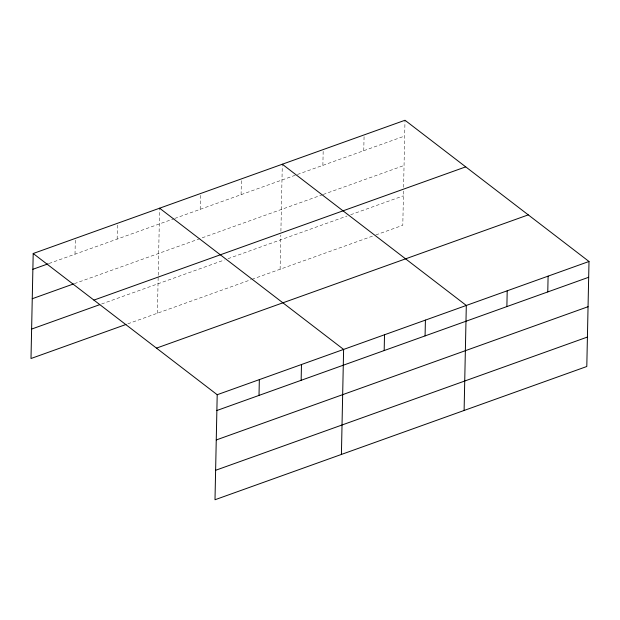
<?xml version="1.0" encoding="UTF-8"?>
<svg xmlns="http://www.w3.org/2000/svg" width="620" height="620" viewBox="0 0 620 620"><rect width="100%" height="100%" fill="white"/><g stroke="black" fill="none" stroke-linecap="round" stroke-linejoin="round"><path stroke-width="0.46" stroke-dasharray="3.1 2.33" d="M75.005 254.185L75.338 238.398M117.141 239.088L117.475 223.301M157.41 313.216L159.611 208.196M200.175 209.328L200.508 193.541M241.079 194.672L241.405 178.886M280.101 269.243L280.821 235.058M280.899 231.268L282.286 165.16M322.873 165.362L323.198 149.575M363.769 150.707L364.103 134.912M403.512 191.092L402.799 225.277L374.62 235.375M403.589 187.294L405 120.257M49.003 263.508L173.825 218.775M174.732 218.449L296.515 174.801M297.422 174.476L404.666 136.043M74.392 283.635L322.253 194.804M323.16 194.478L404.046 165.494M101.548 304.009L224.37 259.997M228.005 258.687L347.068 216.024M350.703 214.722L403.411 195.827M127.829 323.818L251.022 279.667M251.929 279.341L373.713 235.701"/><path stroke-width="0.93" d="M33.201 253.503L217.202 394.723L215.001 499.743L586.799 366.498L589 261.485L405 120.257L33.201 253.503L31 358.515L126.031 324.462M259.013 395.413L259.338 379.626M301.149 380.308L301.475 364.521M341.411 454.437L343.612 349.424L159.611 208.196M384.183 350.556L384.509 334.769M425.08 335.901L425.413 320.106M464.109 410.471L466.31 305.451L282.301 164.23M506.873 306.582L507.207 290.796M547.77 291.927L548.103 276.14M32.868 269.289L48.112 263.826M32.255 298.731L73.493 283.952M93.922 300.103L465.721 166.865M31.62 329.073L99.75 304.653M156.48 348.122L528.279 214.876M217.202 394.723L589 261.485M216.868 410.51L588.667 277.272M216.256 439.96L588.054 306.714M215.621 470.293L587.419 337.055"/></g></svg>
